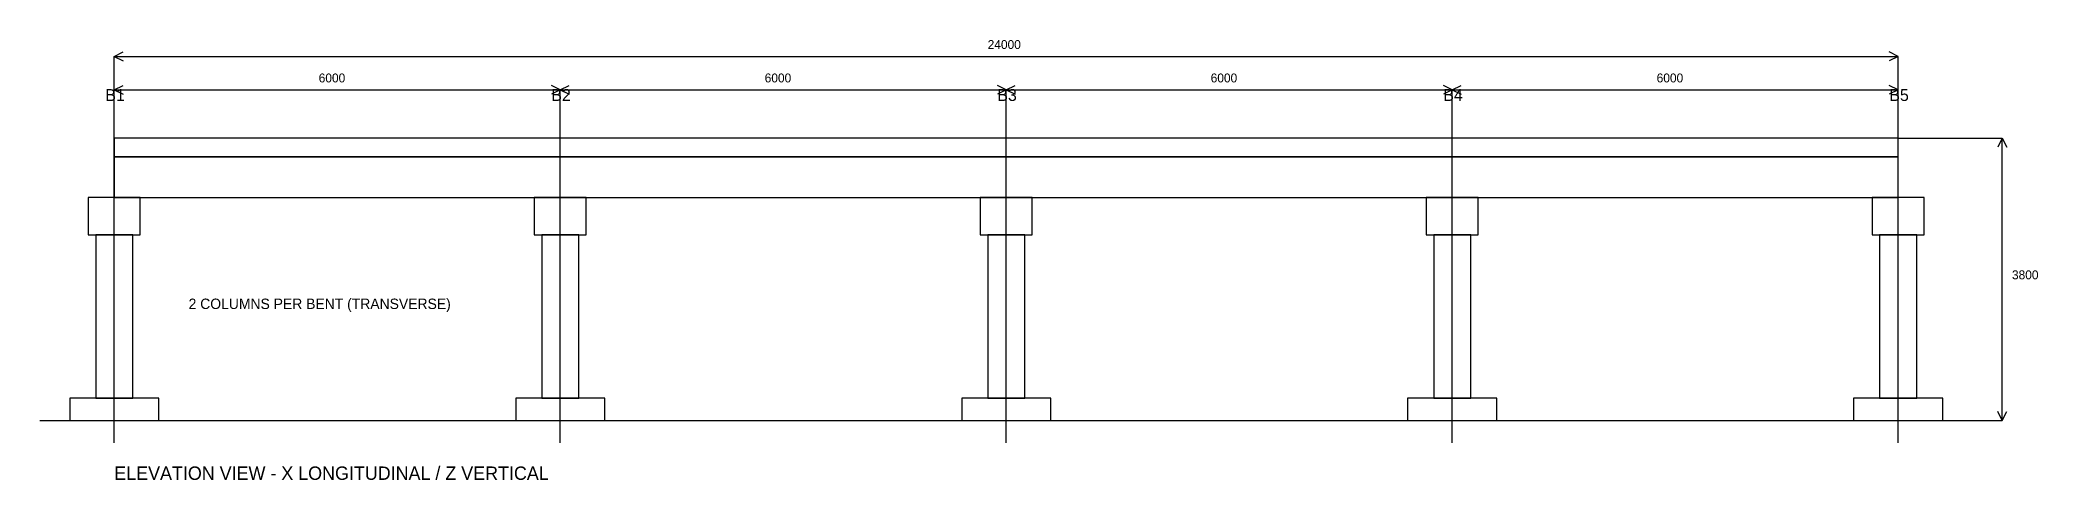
# Model space of a CAD drawing. Header units: millimetres. Extents: x -1000 to 25881, y -803 to 5122.
import ezdxf

# ---------------------------------------------------------------- set-up
doc = ezdxf.new("R2010")
doc.units = ezdxf.units.MM
for name, color, linetype in [('AXIS', 1, 'Continuous'), ('COLUMN', 2, 'Continuous'), ('DECK', 7, 'Continuous'), ('DIMENSION', 4, 'Continuous'), ('FOOTING', 8, 'Continuous'), ('GIRDER', 3, 'Continuous'), ('GROUND', 8, 'Continuous'), ('PIER_CAP', 5, 'Continuous'), ('TEXT', 7, 'Continuous')]:
    doc.layers.add(name, color=color, linetype=linetype)

msp = doc.modelspace()

# ---------------------------------------------------------------- linework, layer by layer
at = {"layer": 'AXIS'}
for p, q in [((0, -300), (0, 4400)), ((6000, -300), (6000, 4400)), ((12000, -300), (12000, 4400)), ((18000, -300), (18000, 4400)), ((24000, -300), (24000, 4400))]:
    msp.add_line(p, q, dxfattribs=at)
at = {"layer": 'COLUMN'}
for points in [[(-250, 300), (250, 300), (250, 2500), (-250, 2500)], [(5750, 300), (6250, 300), (6250, 2500), (5750, 2500)], [(11750, 300), (12250, 300), (12250, 2500), (11750, 2500)], [(17750, 300), (18250, 300), (18250, 2500), (17750, 2500)], [(23750, 300), (24250, 300), (24250, 2500), (23750, 2500)]]:
    msp.add_lwpolyline(points, close=True, dxfattribs=at)
at = {"layer": 'DECK'}
msp.add_lwpolyline([(0, 3550), (24000, 3550), (24000, 3800), (0, 3800)], close=True, dxfattribs=at)
at = {"layer": 'DIMENSION'}
for p, q in [((0, 4900), (120, 4960)), ((0, 3800), (0, 4900)), ((0, 4900), (24000, 4900)), ((0, 4900), (120, 4840)), ((24000, 4900), (23880, 4960)), ((24000, 4900), (23880, 4840)), ((24000, 3800), (24000, 4900)), ((0, 4450), (120, 4510)), ((0, 3800), (0, 4450)), ((0, 4450), (6000, 4450)), ((0, 4450), (120, 4390)), ((6000, 4450), (5880, 4510)), ((6000, 4450), (5880, 4390)), ((6000, 4450), (6120, 4510)), ((6000, 3800), (6000, 4450)), ((6000, 3800), (6000, 4450)), ((6000, 4450), (12000, 4450)), ((6000, 4450), (6120, 4390)), ((12000, 4450), (11880, 4510)), ((12000, 4450), (11880, 4390)), ((12000, 4450), (12120, 4510)), ((12000, 3800), (12000, 4450)), ((12000, 3800), (12000, 4450)), ((12000, 4450), (18000, 4450)), ((12000, 4450), (12120, 4390)), ((18000, 4450), (17880, 4510)), ((18000, 4450), (17880, 4390)), ((18000, 4450), (18120, 4510)), ((18000, 3800), (18000, 4450)), ((18000, 3800), (18000, 4450)), ((18000, 4450), (24000, 4450)), ((18000, 4450), (18120, 4390)), ((24000, 4450), (23880, 4510)), ((24000, 4450), (23880, 4390)), ((24000, 3800), (24000, 4450)), ((24000, 3800), (25400, 3800)), ((25400, 3800), (25340, 3680)), ((25400, 0), (25400, 3800)), ((25400, 3800), (25460, 3680)), ((24000, 0), (25400, 0)), ((25400, 0), (25340, 120)), ((25400, 0), (25460, 120))]:
    msp.add_line(p, q, dxfattribs=at)
at = {"layer": 'FOOTING'}
for points in [[(-600, 0), (600, 0), (600, 300), (-600, 300)], [(5400, 0), (6600, 0), (6600, 300), (5400, 300)], [(11400, 0), (12600, 0), (12600, 300), (11400, 300)], [(17400, 0), (18600, 0), (18600, 300), (17400, 300)], [(23400, 0), (24600, 0), (24600, 300), (23400, 300)]]:
    msp.add_lwpolyline(points, close=True, dxfattribs=at)
at = {"layer": 'GIRDER'}
msp.add_lwpolyline([(0, 3000), (24000, 3000), (24000, 3550), (0, 3550)], close=True, dxfattribs=at)
at = {"layer": 'GROUND'}
msp.add_line((-1000, 0), (25000, 0), dxfattribs=at)
at = {"layer": 'PIER_CAP'}
for points in [[(-350, 2500), (350, 2500), (350, 3000), (-350, 3000)], [(5650, 2500), (6350, 2500), (6350, 3000), (5650, 3000)], [(11650, 2500), (12350, 2500), (12350, 3000), (11650, 3000)], [(17650, 2500), (18350, 2500), (18350, 3000), (17650, 3000)], [(23650, 2500), (24350, 2500), (24350, 3000), (23650, 3000)]]:
    msp.add_lwpolyline(points, close=True, dxfattribs=at)

# ---------------------------------------------------------------- texts
at = {"layer": 'TEXT'}
for s, height, p in [('24000', 120, (11750, 5000)), ('6000', 120, (2750, 4550)), ('6000', 120, (8750, 4550)), ('6000', 120, (14750, 4550)), ('6000', 120, (20750, 4550)), ('B1', 160, (-120, 4300)), ('B2', 160, (5880, 4300)), ('B3', 160, (11880, 4300)), ('B4', 160, (17880, 4300)), ('B5', 160, (23880, 4300)), ('3800', 120, (25530, 1900)), ('2 COLUMNS PER BENT (TRANSVERSE)', 140, (1000, 1500)), ('ELEVATION VIEW - X LONGITUDINAL / Z VERTICAL', 180, (0, -800))]:
    msp.add_text(s, height=height, dxfattribs=at).set_placement(p)

doc.saveas('drawing.dxf')
